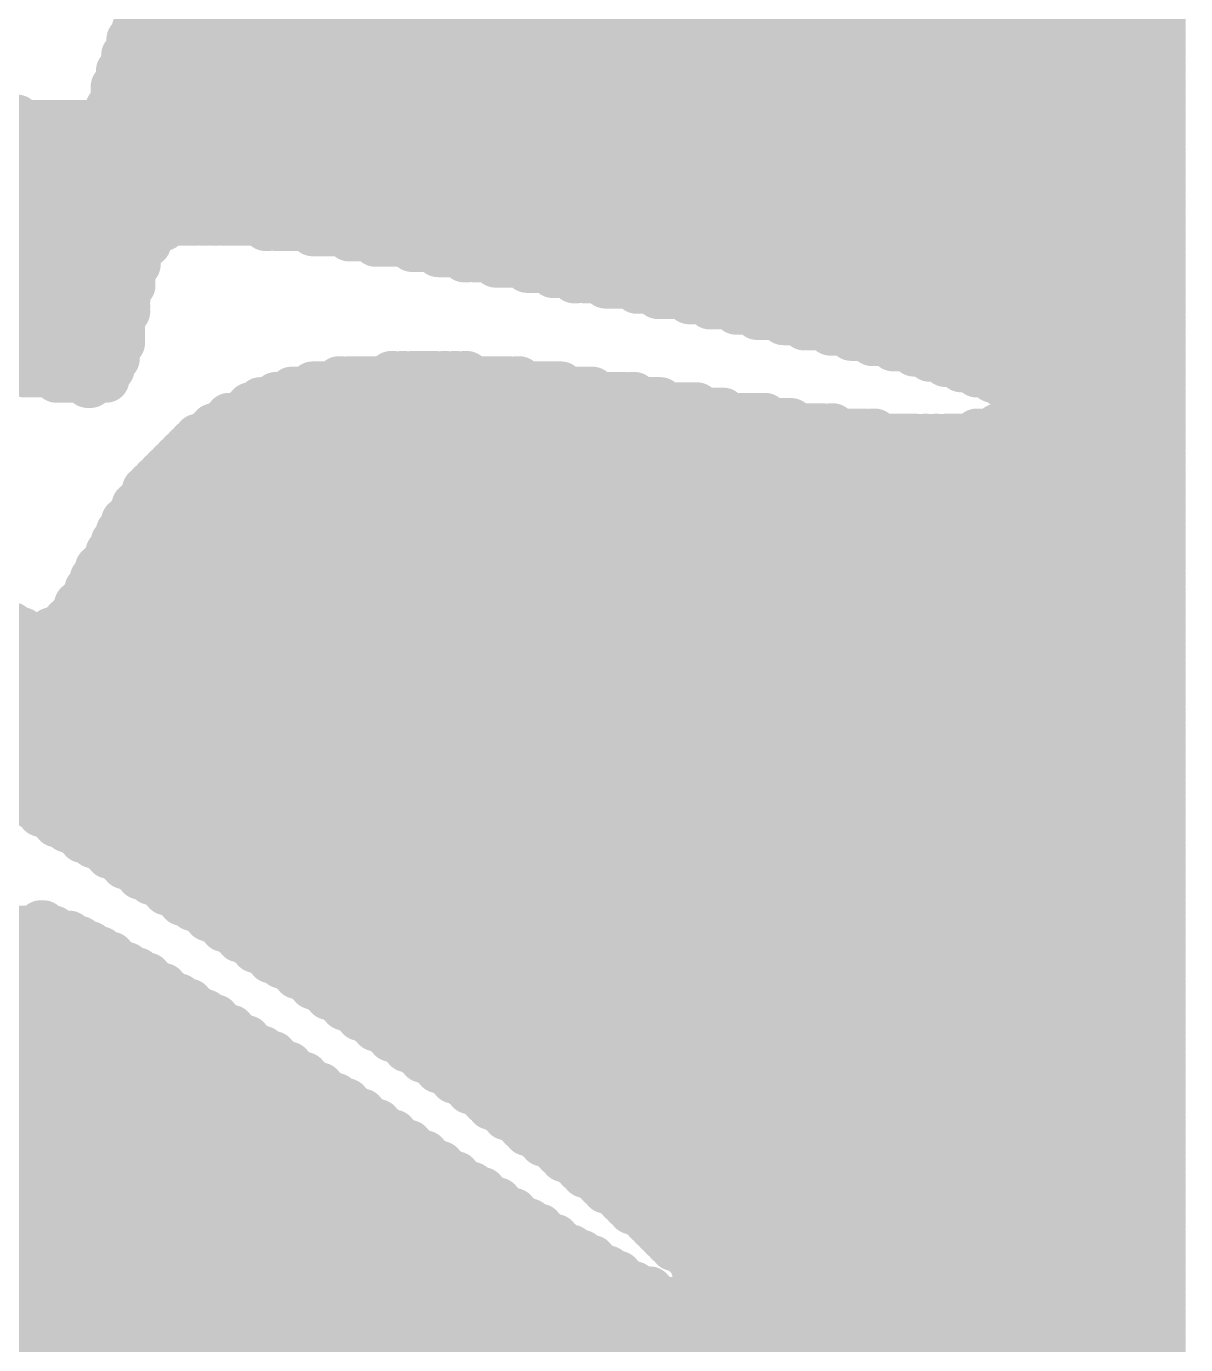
# Model space of a CAD drawing. Extents: x -305 to 3505, y -905 to 3905.
# Drawn here: x 2497.7 to 2547.6, y 2476.6 to 2533.3 of the extents above; entities that cross this region are included whole.
import ezdxf

# ---------------------------------------------------------------- set-up
doc = ezdxf.new("R2010")
doc.units = 0
doc.layers.add('2D_LINE_26', color=1, linetype='CONTINUOUS')

# ---------------------------------------------------------------- blocks, each defined once
blk = doc.blocks.new('SMOOTH_2')
at = {"const_width": 1}
blk.add_lwpolyline([(-0.5, 0, 1), (0.5, 0, 1)], format="xyb", close=True, dxfattribs=at)
blk = doc.blocks.new('DRAWING_23')
at = {"layer": '2D_LINE_26', "const_width": 2}
for points in [[(145.8, 202.05), (189.562, 202.05)], [(145.575, 201.6), (189.562, 201.6)], [(145.8, 201.825), (189.562, 201.825)], [(145.35, 201.15), (189.562, 201.15)], [(145.35, 200.925), (189.562, 200.925)], [(145.575, 201.375), (189.562, 201.375)], [(145.125, 200.7), (189.562, 200.7)], [(145.125, 200.475), (189.562, 200.475)], [(144.9, 200.025), (189.562, 200.025)], [(144.9, 199.8), (189.562, 199.8)], [(145.125, 200.25), (189.562, 200.25)], [(144.675, 199.35), (189.562, 199.35)], [(144.9, 199.575), (189.562, 199.575)], [(144.45, 198.675), (189.562, 198.675)], [(144.675, 199.125), (189.562, 199.125)], [(144.675, 198.9), (189.562, 198.9)], [(144.45, 198.45), (189.562, 198.45)], [(144.45, 198.225), (189.562, 198.225)], [(144.225, 197.775), (189.562, 197.775)], [(144.225, 197.55), (189.562, 197.55)], [(144.45, 198), (189.562, 198)], [(100.8, 197.325), (139.838, 197.325)], [(102.15, 197.1), (143.212, 197.1)], [(140.175, 197.325), (140.288, 197.325)], [(143.55, 197.1), (143.662, 197.1)], [(144, 197.1), (189.562, 197.1)], [(144.225, 197.325), (189.562, 197.325)], [(103.05, 196.875), (189.562, 196.875)], [(103.95, 196.65), (189.562, 196.65)], [(104.85, 196.425), (189.562, 196.425)], [(105.75, 196.2), (189.562, 196.2)], [(106.425, 195.975), (189.562, 195.975)], [(107.325, 195.75), (189.562, 195.75)], [(108, 195.525), (189.562, 195.525)], [(108.9, 195.3), (189.562, 195.3)], [(109.575, 195.075), (189.562, 195.075)], [(110.475, 194.85), (189.562, 194.85)], [(111.15, 194.625), (189.562, 194.625)], [(112.05, 194.4), (189.562, 194.4)], [(112.725, 194.175), (189.562, 194.175)], [(113.4, 193.95), (189.562, 193.95)], [(114.075, 193.725), (189.562, 193.725)], [(114.75, 193.5), (189.562, 193.5)], [(115.65, 193.275), (189.562, 193.275)], [(116.325, 193.05), (189.562, 193.05)], [(117, 192.825), (147.938, 192.825)], [(117.675, 192.6), (146.588, 192.6)], [(118.35, 192.375), (146.138, 192.375)], [(148.275, 192.825), (148.388, 192.825)], [(148.725, 192.825), (148.838, 192.825)], [(149.175, 192.825), (189.562, 192.825)], [(150.975, 192.6), (151.088, 192.6)], [(151.425, 192.6), (189.562, 192.6)], [(153, 192.375), (189.562, 192.375)], [(119.025, 192.15), (145.912, 192.15)], [(119.925, 191.925), (145.912, 191.925)], [(154.575, 192.15), (189.562, 192.15)], [(155.7, 191.925), (189.562, 191.925)], [(120.6, 191.7), (145.688, 191.7)], [(121.275, 191.475), (145.462, 191.475)], [(121.95, 191.25), (145.462, 191.25)], [(157.275, 191.7), (189.562, 191.7)], [(158.4, 191.475), (189.562, 191.475)], [(159.525, 191.25), (159.638, 191.25)], [(159.975, 191.25), (189.562, 191.25)], [(122.85, 191.025), (145.462, 191.025)], [(123.525, 190.8), (145.238, 190.8)], [(160.875, 191.025), (189.562, 191.025)], [(162.225, 190.8), (189.562, 190.8)], [(124.2, 190.575), (145.238, 190.575)], [(125.1, 190.35), (145.238, 190.35)], [(125.775, 190.125), (145.238, 190.125)], [(163.35, 190.575), (189.562, 190.575)], [(164.25, 190.35), (164.362, 190.35)], [(164.7, 190.35), (189.562, 190.35)], [(165.6, 190.125), (189.562, 190.125)], [(126.45, 189.9), (145.012, 189.9)], [(127.125, 189.675), (145.012, 189.675)], [(166.95, 189.9), (189.562, 189.9)], [(167.85, 189.675), (189.562, 189.675)], [(128.025, 189.45), (145.012, 189.45)], [(128.7, 189.225), (145.012, 189.225)], [(129.6, 189), (145.012, 189)], [(169.2, 189.45), (189.562, 189.45)], [(170.1, 189.225), (189.562, 189.225)], [(171.225, 189), (189.562, 189)], [(130.5, 188.775), (144.788, 188.775)], [(131.175, 188.55), (144.788, 188.55)], [(172.125, 188.775), (189.562, 188.775)], [(173.25, 188.55), (189.562, 188.55)], [(132.075, 188.325), (144.788, 188.325)], [(132.975, 188.1), (144.788, 188.1)], [(133.65, 187.875), (144.788, 187.875)], [(174.15, 188.325), (189.562, 188.325)], [(175.275, 188.1), (189.562, 188.1)], [(176.175, 187.875), (189.562, 187.875)], [(134.55, 187.65), (144.788, 187.65)], [(135.45, 187.425), (144.562, 187.425)], [(177.075, 187.65), (189.562, 187.65)], [(177.975, 187.425), (189.562, 187.425)], [(136.575, 187.2), (144.562, 187.2)], [(137.475, 186.975), (144.562, 186.975)], [(138.375, 186.75), (144.338, 186.75)], [(178.875, 187.2), (189.562, 187.2)], [(179.55, 186.975), (189.562, 186.975)], [(180.225, 186.75), (189.562, 186.75)], [(139.275, 186.525), (144.338, 186.525)], [(140.625, 186.3), (144.112, 186.3)], [(156.375, 186.3), (156.488, 186.3)], [(156.825, 186.3), (156.938, 186.3)], [(157.275, 186.3), (158.288, 186.3)], [(158.625, 186.3), (158.738, 186.3)], [(159.075, 186.3), (159.188, 186.3)], [(159.525, 186.3), (159.638, 186.3)], [(180.9, 186.525), (189.562, 186.525)], [(181.575, 186.3), (189.562, 186.3)], [(141.975, 186.075), (144.112, 186.075)], [(143.325, 185.85), (143.438, 185.85)], [(152.1, 185.625), (165.038, 185.625)], [(153, 185.85), (163.688, 185.85)], [(154.125, 186.075), (154.238, 186.075)], [(154.575, 186.075), (161.438, 186.075)], [(161.775, 186.075), (161.888, 186.075)], [(182.25, 186.075), (189.562, 186.075)], [(182.7, 185.85), (189.562, 185.85)], [(183.15, 185.625), (189.562, 185.625)], [(150.75, 185.175), (167.962, 185.175)], [(151.425, 185.4), (166.388, 185.4)], [(166.725, 185.4), (166.838, 185.4)], [(183.375, 185.4), (189.562, 185.4)], [(183.6, 185.175), (189.562, 185.175)], [(149.4, 184.5), (172.012, 184.5)], [(150.075, 184.725), (170.662, 184.725)], [(150.3, 184.95), (169.538, 184.95)], [(172.35, 184.5), (172.462, 184.5)], [(183.375, 184.5), (189.562, 184.5)], [(183.6, 184.95), (189.562, 184.95)], [(183.6, 184.725), (189.562, 184.725)], [(148.725, 184.05), (174.938, 184.05)], [(149.175, 184.275), (173.588, 184.275)], [(175.275, 184.05), (175.388, 184.05)], [(182.475, 184.05), (189.562, 184.05)], [(182.925, 184.275), (189.562, 184.275)], [(147.825, 183.375), (189.562, 183.375)], [(148.05, 183.6), (178.988, 183.6)], [(148.5, 183.825), (176.738, 183.825)], [(177.075, 183.825), (177.188, 183.825)], [(179.325, 183.6), (179.438, 183.6)], [(179.775, 183.6), (179.888, 183.6)], [(180.225, 183.6), (189.562, 183.6)], [(181.575, 183.825), (181.688, 183.825)], [(182.025, 183.825), (189.562, 183.825)], [(147.375, 182.925), (189.562, 182.925)], [(147.6, 183.15), (189.562, 183.15)], [(146.7, 182.25), (189.562, 182.25)], [(146.925, 182.475), (189.562, 182.475)], [(147.15, 182.7), (189.562, 182.7)], [(146.025, 181.575), (189.562, 181.575)], [(146.25, 181.8), (189.562, 181.8)], [(146.475, 182.025), (189.562, 182.025)], [(145.8, 181.35), (189.562, 181.35)], [(145.8, 181.125), (189.562, 181.125)], [(145.35, 180.675), (189.562, 180.675)], [(145.35, 180.45), (189.562, 180.45)], [(145.575, 180.9), (189.562, 180.9)], [(144.9, 180), (189.562, 180)], [(145.125, 180.225), (189.562, 180.225)], [(144.675, 179.55), (189.562, 179.55)], [(144.675, 179.325), (189.562, 179.325)], [(144.9, 179.775), (189.562, 179.775)], [(144.45, 179.1), (189.562, 179.1)], [(144.45, 178.875), (189.562, 178.875)], [(144, 178.2), (189.562, 178.2)], [(144.225, 178.65), (189.562, 178.65)], [(144.225, 178.425), (189.562, 178.425)], [(143.775, 177.975), (189.562, 177.975)], [(143.775, 177.75), (189.562, 177.75)], [(143.325, 177.075), (189.562, 177.075)], [(143.55, 177.525), (189.562, 177.525)], [(143.55, 177.3), (189.562, 177.3)], [(143.1, 176.625), (189.562, 176.625)], [(143.325, 176.85), (189.562, 176.85)], [(142.65, 175.95), (189.562, 175.95)], [(142.875, 176.4), (189.562, 176.4)], [(142.875, 176.175), (189.562, 176.175)], [(115.425, 175.5), (140.062, 175.5)], [(142.2, 175.5), (189.562, 175.5)], [(142.425, 175.725), (189.562, 175.725)], [(115.65, 175.275), (140.512, 175.275)], [(115.875, 175.05), (189.562, 175.05)], [(116.1, 174.825), (189.562, 174.825)], [(141.75, 175.275), (189.562, 175.275)], [(116.325, 174.6), (189.562, 174.6)], [(116.775, 174.375), (189.562, 174.375)], [(116.775, 174.15), (189.562, 174.15)], [(117.225, 173.925), (189.562, 173.925)], [(117.225, 173.7), (189.562, 173.7)], [(117.45, 173.475), (189.562, 173.475)], [(117.9, 173.25), (189.562, 173.25)], [(118.125, 173.025), (189.562, 173.025)], [(118.35, 172.8), (189.562, 172.8)], [(118.575, 172.575), (189.562, 172.575)], [(118.8, 172.35), (189.562, 172.35)], [(119.025, 172.125), (189.562, 172.125)], [(119.25, 171.9), (189.562, 171.9)], [(119.475, 171.675), (189.562, 171.675)], [(119.7, 171.45), (189.562, 171.45)], [(119.925, 171.225), (189.562, 171.225)], [(120.15, 171), (189.562, 171)], [(120.375, 170.775), (189.562, 170.775)], [(120.6, 170.55), (189.562, 170.55)], [(120.825, 170.325), (189.562, 170.325)], [(121.05, 170.1), (189.562, 170.1)], [(121.275, 169.875), (189.562, 169.875)], [(121.5, 169.65), (189.562, 169.65)], [(121.95, 169.425), (189.562, 169.425)], [(121.95, 169.2), (189.562, 169.2)], [(122.175, 168.975), (189.562, 168.975)], [(122.625, 168.75), (189.562, 168.75)], [(122.85, 168.525), (189.562, 168.525)], [(139.95, 168.3), (189.562, 168.3)], [(140.4, 168.075), (189.562, 168.075)], [(140.625, 167.85), (189.562, 167.85)], [(141.075, 167.625), (189.562, 167.625)], [(141.3, 167.4), (189.562, 167.4)], [(141.75, 167.175), (189.562, 167.175)], [(141.975, 166.95), (189.562, 166.95)], [(142.425, 166.725), (189.562, 166.725)], [(142.875, 166.5), (189.562, 166.5)], [(143.1, 166.275), (189.562, 166.275)], [(143.55, 166.05), (189.562, 166.05)], [(144, 165.825), (189.562, 165.825)], [(144.225, 165.6), (189.562, 165.6)], [(144.675, 165.375), (189.562, 165.375)], [(144.9, 165.15), (189.562, 165.15)], [(145.35, 164.925), (189.562, 164.925)], [(145.575, 164.7), (189.562, 164.7)], [(146.025, 164.475), (189.562, 164.475)], [(146.475, 164.25), (189.562, 164.25)], [(146.7, 164.025), (189.562, 164.025)], [(147.15, 163.8), (189.562, 163.8)], [(147.375, 163.575), (189.562, 163.575)], [(147.825, 163.35), (189.562, 163.35)], [(148.275, 163.125), (189.562, 163.125)], [(148.5, 162.9), (189.562, 162.9)], [(140.4, 162.45), (141.862, 162.45)], [(141.3, 162.675), (141.412, 162.675)], [(148.95, 162.675), (189.562, 162.675)], [(149.175, 162.45), (189.562, 162.45)], [(139.275, 161.775), (143.438, 161.775)], [(139.5, 162), (142.988, 162)], [(139.95, 162.225), (142.538, 162.225)], [(149.625, 162.225), (189.562, 162.225)], [(149.85, 162), (189.562, 162)], [(150.3, 161.775), (189.562, 161.775)], [(138.825, 161.325), (144.338, 161.325)], [(139.05, 161.55), (143.888, 161.55)], [(150.525, 161.55), (189.562, 161.55)], [(150.975, 161.325), (189.562, 161.325)], [(138.15, 160.65), (145.462, 160.65)], [(138.375, 160.875), (145.012, 160.875)], [(138.6, 161.1), (144.562, 161.1)], [(151.2, 161.1), (189.562, 161.1)], [(151.65, 160.875), (189.562, 160.875)], [(152.1, 160.65), (189.562, 160.65)], [(137.7, 160.2), (146.138, 160.2)], [(137.925, 160.425), (145.912, 160.425)], [(152.325, 160.425), (189.562, 160.425)], [(152.775, 160.2), (189.562, 160.2)], [(137.025, 159.525), (147.262, 159.525)], [(137.25, 159.75), (146.812, 159.75)], [(137.475, 159.975), (146.588, 159.975)], [(153, 159.975), (189.562, 159.975)], [(153.45, 159.75), (189.562, 159.75)], [(153.675, 159.525), (189.562, 159.525)], [(136.575, 159.075), (147.938, 159.075)], [(136.8, 159.3), (147.712, 159.3)], [(154.125, 159.3), (189.562, 159.3)], [(154.35, 159.075), (189.562, 159.075)], [(135.45, 158.4), (149.062, 158.4)], [(135.9, 158.625), (148.838, 158.625)], [(136.125, 158.85), (148.388, 158.85)], [(154.8, 158.85), (189.562, 158.85)], [(155.025, 158.625), (189.562, 158.625)], [(155.475, 158.4), (189.562, 158.4)], [(134.1, 157.95), (149.738, 157.95)], [(134.775, 158.175), (149.512, 158.175)], [(155.7, 158.175), (189.562, 158.175)], [(156.15, 157.95), (189.562, 157.95)], [(124.2, 157.275), (150.862, 157.275)], [(124.875, 157.5), (150.412, 157.5)], [(125.55, 157.725), (150.188, 157.725)], [(156.375, 157.725), (189.562, 157.725)], [(156.825, 157.5), (189.562, 157.5)], [(157.05, 157.275), (189.562, 157.275)], [(108.45, 156.825), (151.538, 156.825)], [(123.525, 157.05), (151.312, 157.05)], [(157.5, 157.05), (189.562, 157.05)], [(157.725, 156.825), (189.562, 156.825)], [(108.675, 156.6), (151.988, 156.6)], [(108.9, 156.375), (152.212, 156.375)], [(108.9, 156.15), (152.662, 156.15)], [(158.175, 156.6), (189.562, 156.6)], [(158.4, 156.375), (189.562, 156.375)], [(158.85, 156.15), (189.562, 156.15)], [(109.125, 155.925), (152.888, 155.925)], [(109.125, 155.7), (153.338, 155.7)], [(159.075, 155.925), (189.562, 155.925)], [(159.525, 155.7), (189.562, 155.7)], [(109.35, 155.475), (153.562, 155.475)], [(109.35, 155.25), (154.012, 155.25)], [(109.575, 155.025), (154.462, 155.025)], [(159.75, 155.475), (189.562, 155.475)], [(160.2, 155.25), (189.562, 155.25)], [(160.425, 155.025), (189.562, 155.025)], [(109.575, 154.8), (154.688, 154.8)], [(109.8, 154.575), (155.138, 154.575)], [(160.65, 154.8), (189.562, 154.8)], [(161.1, 154.575), (189.562, 154.575)], [(109.8, 154.35), (155.362, 154.35)], [(110.025, 154.125), (155.812, 154.125)], [(110.025, 153.9), (156.038, 153.9)], [(161.325, 154.35), (189.562, 154.35)], [(161.775, 154.125), (189.562, 154.125)], [(162, 153.9), (189.562, 153.9)], [(110.25, 153.675), (156.488, 153.675)], [(110.25, 153.45), (156.712, 153.45)], [(110.475, 153.225), (157.162, 153.225)], [(162.225, 153.675), (189.562, 153.675)], [(162.675, 153.45), (189.562, 153.45)], [(162.9, 153.225), (189.562, 153.225)], [(110.7, 153), (157.388, 153)], [(110.7, 152.775), (157.838, 152.775)], [(163.35, 153), (189.562, 153)], [(163.575, 152.775), (189.562, 152.775)], [(110.7, 152.55), (158.062, 152.55)], [(110.925, 152.325), (158.512, 152.325)], [(111.15, 152.1), (158.738, 152.1)], [(163.8, 152.55), (189.562, 152.55)], [(164.25, 152.325), (189.562, 152.325)], [(164.475, 152.1), (189.562, 152.1)], [(111.15, 151.875), (159.188, 151.875)], [(111.375, 151.65), (159.412, 151.65)], [(164.7, 151.875), (189.562, 151.875)], [(165.15, 151.65), (189.562, 151.65)], [(111.375, 151.425), (159.862, 151.425)], [(111.6, 151.2), (160.312, 151.2)], [(111.6, 150.975), (160.538, 150.975)], [(165.375, 151.425), (189.562, 151.425)], [(165.6, 151.2), (189.562, 151.2)], [(166.05, 150.975), (189.562, 150.975)], [(111.825, 150.75), (160.988, 150.75)], [(111.825, 150.525), (161.212, 150.525)], [(166.275, 150.75), (189.562, 150.75)], [(166.5, 150.525), (189.562, 150.525)], [(112.05, 150.3), (161.662, 150.3)], [(112.05, 150.075), (161.888, 150.075)], [(112.275, 149.85), (162.338, 149.85)], [(166.725, 150.3), (189.562, 150.3)], [(167.175, 150.075), (189.562, 150.075)], [(167.4, 149.85), (189.562, 149.85)], [(112.275, 149.625), (162.788, 149.625)], [(112.5, 149.4), (163.012, 149.4)], [(167.625, 149.625), (189.562, 149.625)], [(167.85, 149.4), (189.562, 149.4)], [(112.725, 149.175), (163.462, 149.175)], [(112.725, 148.95), (163.688, 148.95)], [(112.95, 148.725), (164.138, 148.725)], [(168.075, 149.175), (189.562, 149.175)], [(168.3, 148.95), (189.562, 148.95)], [(168.525, 148.725), (189.562, 148.725)], [(112.95, 148.5), (164.588, 148.5)], [(113.175, 148.275), (165.038, 148.275)], [(168.975, 148.5), (189.562, 148.5)], [(169.2, 148.275), (189.562, 148.275)], [(113.175, 148.05), (165.262, 148.05)], [(113.4, 147.825), (165.712, 147.825)], [(113.4, 147.6), (166.162, 147.6)], [(169.425, 148.05), (189.562, 148.05)], [(169.425, 147.825), (189.562, 147.825)], [(169.65, 147.6), (189.562, 147.6)], [(113.625, 147.375), (166.388, 147.375)], [(113.625, 147.15), (166.838, 147.15)], [(169.875, 147.375), (189.562, 147.375)], [(170.1, 147.15), (189.562, 147.15)], [(103.725, 146.475), (168.412, 146.475)], [(103.95, 146.7), (167.738, 146.7)], [(113.625, 146.925), (167.512, 146.925)], [(170.325, 146.925), (189.562, 146.925)], [(170.325, 146.7), (189.562, 146.7)], [(170.325, 146.475), (189.562, 146.475)], [(89.55, 146.25), (168.862, 146.25)], [(89.775, 146.025), (189.562, 146.025)], [(170.325, 146.25), (189.562, 146.25)], [(89.775, 145.8), (189.562, 145.8)], [(89.775, 145.575), (189.562, 145.575)], [(89.775, 145.35), (189.562, 145.35)], [(89.775, 145.125), (189.562, 145.125)], [(89.775, 144.9), (189.562, 144.9)], [(89.775, 144.675), (189.562, 144.675)], [(89.775, 144.45), (189.562, 144.45)], [(89.775, 144.225), (189.562, 144.225)], [(89.775, 144), (189.562, 144)], [(89.775, 143.775), (189.562, 143.775)]]:
    blk.add_lwpolyline(points, dxfattribs=at)
at = {"layer": '2D_LINE_26'}
for p in [(145.8, 202.05), (189.562, 202.05), (145.575, 201.6), (145.8, 201.825), (189.562, 201.825), (189.562, 201.6), (145.35, 201.15), (145.35, 200.925), (145.575, 201.375), (189.562, 201.375), (189.562, 201.15), (189.562, 200.925), (145.125, 200.7), (145.125, 200.475), (189.562, 200.7), (189.562, 200.475), (144.9, 200.025), (144.9, 199.8), (145.125, 200.25), (189.562, 200.25), (189.562, 200.025), (189.562, 199.8), (144.675, 199.35), (144.9, 199.575), (189.562, 199.575), (189.562, 199.35), (144.45, 198.675), (144.675, 199.125), (144.675, 198.9), (189.562, 199.125), (189.562, 198.9), (189.562, 198.675), (144.45, 198.45), (144.45, 198.225), (189.562, 198.45), (189.562, 198.225), (144.225, 197.775), (144.225, 197.55), (144.45, 198), (189.562, 198), (189.562, 197.775), (189.562, 197.55), (139.838, 197.325), (140.175, 197.325), (140.288, 197.325), (143.212, 197.1), (143.55, 197.1), (143.662, 197.1), (144, 197.1), (144.225, 197.325), (189.562, 197.325), (189.562, 197.1), (189.562, 196.875), (189.562, 196.65), (189.562, 196.425), (189.562, 196.2), (189.562, 195.975), (189.562, 195.75), (189.562, 195.525), (189.562, 195.3), (189.562, 195.075), (189.562, 194.85), (189.562, 194.625), (189.562, 194.4), (189.562, 194.175), (189.562, 193.95), (189.562, 193.725), (189.562, 193.5), (189.562, 193.275), (189.562, 193.05), (146.138, 192.375), (146.588, 192.6), (147.938, 192.825), (148.275, 192.825), (148.388, 192.825), (148.725, 192.825), (148.838, 192.825), (149.175, 192.825), (150.975, 192.6), (151.088, 192.6), (151.425, 192.6), (153, 192.375), (189.562, 192.825), (189.562, 192.6), (189.562, 192.375), (145.912, 192.15), (145.912, 191.925), (154.575, 192.15), (155.7, 191.925), (189.562, 192.15), (189.562, 191.925), (145.462, 191.475), (145.462, 191.25), (145.688, 191.7), (157.275, 191.7), (158.4, 191.475), (159.525, 191.25), (159.638, 191.25), (159.975, 191.25), (189.562, 191.7), (189.562, 191.475), (189.562, 191.25), (145.238, 190.8), (145.462, 191.025), (160.875, 191.025), (162.225, 190.8), (189.562, 191.025), (189.562, 190.8), (145.238, 190.575), (145.238, 190.35), (145.238, 190.125), (163.35, 190.575), (164.25, 190.35), (164.362, 190.35), (164.7, 190.35), (165.6, 190.125), (189.562, 190.575), (189.562, 190.35), (189.562, 190.125), (145.012, 189.9), (145.012, 189.675), (166.95, 189.9), (167.85, 189.675), (189.562, 189.9), (189.562, 189.675), (145.012, 189.45), (145.012, 189.225), (145.012, 189), (169.2, 189.45), (170.1, 189.225), (171.225, 189), (189.562, 189.45), (189.562, 189.225), (189.562, 189), (144.788, 188.775), (144.788, 188.55), (172.125, 188.775), (173.25, 188.55), (189.562, 188.775), (189.562, 188.55), (144.788, 188.325), (144.788, 188.1), (144.788, 187.875), (174.15, 188.325), (175.275, 188.1), (176.175, 187.875), (189.562, 188.325), (189.562, 188.1), (189.562, 187.875), (144.562, 187.425), (144.788, 187.65), (177.075, 187.65), (177.975, 187.425), (189.562, 187.65), (189.562, 187.425), (144.338, 186.75), (144.562, 187.2), (144.562, 186.975), (178.875, 187.2), (179.55, 186.975), (180.225, 186.75), (189.562, 187.2), (189.562, 186.975), (189.562, 186.75), (140.625, 186.3), (144.112, 186.3), (144.338, 186.525), (156.375, 186.3), (156.488, 186.3), (156.825, 186.3), (156.938, 186.3), (157.275, 186.3), (158.288, 186.3), (158.625, 186.3), (158.738, 186.3), (159.075, 186.3), (159.188, 186.3), (159.525, 186.3), (159.638, 186.3), (180.9, 186.525), (181.575, 186.3), (189.562, 186.525), (189.562, 186.3), (141.975, 186.075), (143.325, 185.85), (143.438, 185.85), (144.112, 186.075), (152.1, 185.625), (153, 185.85), (154.125, 186.075), (154.238, 186.075), (154.575, 186.075), (161.438, 186.075), (161.775, 186.075), (161.888, 186.075), (163.688, 185.85), (165.038, 185.625), (182.25, 186.075), (182.7, 185.85), (183.15, 185.625), (189.562, 186.075), (189.562, 185.85), (189.562, 185.625), (150.75, 185.175), (151.425, 185.4), (166.388, 185.4), (166.725, 185.4), (166.838, 185.4), (167.962, 185.175), (183.375, 185.4), (183.6, 185.175), (189.562, 185.4), (189.562, 185.175), (149.4, 184.5), (150.075, 184.725), (150.3, 184.95), (169.538, 184.95), (170.662, 184.725), (172.012, 184.5), (172.35, 184.5), (172.462, 184.5), (183.375, 184.5), (183.6, 184.95), (183.6, 184.725), (189.562, 184.95), (189.562, 184.725), (189.562, 184.5), (148.725, 184.05), (149.175, 184.275), (173.588, 184.275), (174.938, 184.05), (175.275, 184.05), (175.388, 184.05), (182.475, 184.05), (182.925, 184.275), (189.562, 184.275), (189.562, 184.05), (147.825, 183.375), (148.05, 183.6), (148.5, 183.825), (176.738, 183.825), (177.075, 183.825), (177.188, 183.825), (178.988, 183.6), (179.325, 183.6), (179.438, 183.6), (179.775, 183.6), (179.888, 183.6), (180.225, 183.6), (181.575, 183.825), (181.688, 183.825), (182.025, 183.825), (189.562, 183.825), (189.562, 183.6), (189.562, 183.375), (147.375, 182.925), (147.6, 183.15), (189.562, 183.15), (189.562, 182.925), (146.7, 182.25), (146.925, 182.475), (147.15, 182.7), (189.562, 182.7), (189.562, 182.475), (189.562, 182.25), (146.025, 181.575), (146.25, 181.8), (146.475, 182.025), (189.562, 182.025), (189.562, 181.8), (189.562, 181.575), (145.8, 181.35), (145.8, 181.125), (189.562, 181.35), (189.562, 181.125), (145.35, 180.675), (145.35, 180.45), (145.575, 180.9), (189.562, 180.9), (189.562, 180.675), (189.562, 180.45), (144.9, 180), (145.125, 180.225), (189.562, 180.225), (189.562, 180), (144.675, 179.55), (144.675, 179.325), (144.9, 179.775), (189.562, 179.775), (189.562, 179.55), (189.562, 179.325), (144.45, 179.1), (144.45, 178.875), (189.562, 179.1), (189.562, 178.875), (144, 178.2), (144.225, 178.65), (144.225, 178.425), (189.562, 178.65), (189.562, 178.425), (189.562, 178.2), (143.775, 177.975), (143.775, 177.75), (189.562, 177.975), (189.562, 177.75), (143.325, 177.075), (143.55, 177.525), (143.55, 177.3), (189.562, 177.525), (189.562, 177.3), (189.562, 177.075), (143.1, 176.625), (143.325, 176.85), (189.562, 176.85), (189.562, 176.625), (142.65, 175.95), (142.875, 176.4), (142.875, 176.175), (189.562, 176.4), (189.562, 176.175), (189.562, 175.95), (140.062, 175.5), (142.2, 175.5), (142.425, 175.725), (189.562, 175.725), (189.562, 175.5), (140.512, 175.275), (141.75, 175.275), (189.562, 175.275), (189.562, 175.05), (189.562, 174.825), (189.562, 174.6), (189.562, 174.375), (189.562, 174.15), (189.562, 173.925), (189.562, 173.7), (189.562, 173.475), (189.562, 173.25), (189.562, 173.025), (189.562, 172.8), (189.562, 172.575), (189.562, 172.35), (189.562, 172.125), (189.562, 171.9), (189.562, 171.675), (189.562, 171.45), (189.562, 171.225), (189.562, 171), (189.562, 170.775), (189.562, 170.55), (189.562, 170.325), (189.562, 170.1), (189.562, 169.875), (189.562, 169.65), (189.562, 169.425), (189.562, 169.2), (189.562, 168.975), (189.562, 168.75), (139.95, 168.3), (140.4, 168.075), (189.562, 168.525), (189.562, 168.3), (189.562, 168.075), (140.625, 167.85), (141.075, 167.625), (141.3, 167.4), (189.562, 167.85), (189.562, 167.625), (189.562, 167.4), (141.75, 167.175), (141.975, 166.95), (189.562, 167.175), (189.562, 166.95), (142.425, 166.725), (142.875, 166.5), (143.1, 166.275), (189.562, 166.725), (189.562, 166.5), (189.562, 166.275), (143.55, 166.05), (144, 165.825), (189.562, 166.05), (189.562, 165.825), (144.225, 165.6), (144.675, 165.375), (144.9, 165.15), (189.562, 165.6), (189.562, 165.375), (189.562, 165.15), (145.35, 164.925), (145.575, 164.7), (189.562, 164.925), (189.562, 164.7), (146.025, 164.475), (146.475, 164.25), (146.7, 164.025), (189.562, 164.475), (189.562, 164.25), (189.562, 164.025), (147.15, 163.8), (147.375, 163.575), (189.562, 163.8), (189.562, 163.575), (147.825, 163.35), (148.275, 163.125), (148.5, 162.9), (189.562, 163.35), (189.562, 163.125), (189.562, 162.9), (140.4, 162.45), (141.3, 162.675), (141.412, 162.675), (141.862, 162.45), (148.95, 162.675), (149.175, 162.45), (189.562, 162.675), (189.562, 162.45), (139.95, 162.225), (142.538, 162.225), (142.988, 162), (143.438, 161.775), (149.625, 162.225), (149.85, 162), (150.3, 161.775), (189.562, 162.225), (189.562, 162), (189.562, 161.775), (143.888, 161.55), (144.338, 161.325), (150.525, 161.55), (150.975, 161.325), (189.562, 161.55), (189.562, 161.325), (144.562, 161.1), (145.012, 160.875), (145.462, 160.65), (151.2, 161.1), (151.65, 160.875), (152.1, 160.65), (189.562, 161.1), (189.562, 160.875), (189.562, 160.65), (145.912, 160.425), (146.138, 160.2), (152.325, 160.425), (152.775, 160.2), (189.562, 160.425), (189.562, 160.2), (146.588, 159.975), (146.812, 159.75), (147.262, 159.525), (153, 159.975), (153.45, 159.75), (153.675, 159.525), (189.562, 159.975), (189.562, 159.75), (189.562, 159.525), (147.712, 159.3), (147.938, 159.075), (154.125, 159.3), (154.35, 159.075), (189.562, 159.3), (189.562, 159.075), (148.388, 158.85), (148.838, 158.625), (149.062, 158.4), (154.8, 158.85), (155.025, 158.625), (155.475, 158.4), (189.562, 158.85), (189.562, 158.625), (189.562, 158.4), (149.512, 158.175), (149.738, 157.95), (155.7, 158.175), (156.15, 157.95), (189.562, 158.175), (189.562, 157.95), (150.188, 157.725), (150.412, 157.5), (150.862, 157.275), (156.375, 157.725), (156.825, 157.5), (157.05, 157.275), (189.562, 157.725), (189.562, 157.5), (189.562, 157.275), (151.312, 157.05), (151.538, 156.825), (157.5, 157.05), (157.725, 156.825), (189.562, 157.05), (189.562, 156.825), (151.988, 156.6), (152.212, 156.375), (152.662, 156.15), (158.175, 156.6), (158.4, 156.375), (158.85, 156.15), (189.562, 156.6), (189.562, 156.375), (189.562, 156.15), (152.888, 155.925), (153.338, 155.7), (159.075, 155.925), (159.525, 155.7), (189.562, 155.925), (189.562, 155.7), (153.562, 155.475), (154.012, 155.25), (154.462, 155.025), (159.75, 155.475), (160.2, 155.25), (160.425, 155.025), (189.562, 155.475), (189.562, 155.25), (189.562, 155.025), (154.688, 154.8), (155.138, 154.575), (160.65, 154.8), (161.1, 154.575), (189.562, 154.8), (189.562, 154.575), (155.362, 154.35), (155.812, 154.125), (156.038, 153.9), (161.325, 154.35), (161.775, 154.125), (162, 153.9), (189.562, 154.35), (189.562, 154.125), (189.562, 153.9), (156.488, 153.675), (156.712, 153.45), (157.162, 153.225), (162.225, 153.675), (162.675, 153.45), (162.9, 153.225), (189.562, 153.675), (189.562, 153.45), (189.562, 153.225), (157.388, 153), (157.838, 152.775), (163.35, 153), (163.575, 152.775), (189.562, 153), (189.562, 152.775), (158.062, 152.55), (158.512, 152.325), (158.738, 152.1), (163.8, 152.55), (164.25, 152.325), (164.475, 152.1), (189.562, 152.55), (189.562, 152.325), (189.562, 152.1), (159.188, 151.875), (159.412, 151.65), (164.7, 151.875), (165.15, 151.65), (189.562, 151.875), (189.562, 151.65), (159.862, 151.425), (160.312, 151.2), (160.538, 150.975), (165.375, 151.425), (165.6, 151.2), (166.05, 150.975), (189.562, 151.425), (189.562, 151.2), (189.562, 150.975), (160.988, 150.75), (161.212, 150.525), (166.275, 150.75), (166.5, 150.525), (189.562, 150.75), (189.562, 150.525), (161.662, 150.3), (161.888, 150.075), (162.338, 149.85), (166.725, 150.3), (167.175, 150.075), (167.4, 149.85), (189.562, 150.3), (189.562, 150.075), (189.562, 149.85), (162.788, 149.625), (163.012, 149.4), (167.625, 149.625), (167.85, 149.4), (189.562, 149.625), (189.562, 149.4), (163.462, 149.175), (163.688, 148.95), (164.138, 148.725), (168.075, 149.175), (168.3, 148.95), (168.525, 148.725), (189.562, 149.175), (189.562, 148.95), (189.562, 148.725), (164.588, 148.5), (165.038, 148.275), (168.975, 148.5), (169.2, 148.275), (189.562, 148.5), (189.562, 148.275), (165.262, 148.05), (165.712, 147.825), (166.162, 147.6), (169.425, 148.05), (169.425, 147.825), (169.65, 147.6), (189.562, 148.05), (189.562, 147.825), (189.562, 147.6), (166.388, 147.375), (166.838, 147.15), (169.875, 147.375), (170.1, 147.15), (189.562, 147.375), (189.562, 147.15), (167.512, 146.925), (167.738, 146.7), (168.412, 146.475), (170.325, 146.925), (170.325, 146.7), (170.325, 146.475), (189.562, 146.925), (189.562, 146.7), (189.562, 146.475), (168.862, 146.25), (170.325, 146.25), (189.562, 146.25), (189.562, 146.025), (189.562, 145.8), (189.562, 145.575), (189.562, 145.35), (189.562, 145.125), (189.562, 144.9), (189.562, 144.675), (189.562, 144.45), (189.562, 144.225), (189.562, 144), (189.562, 143.775)]:
    blk.add_blockref('SMOOTH_2', p, dxfattribs=at)

msp = doc.modelspace()

# ---------------------------------------------------------------- block references
msp.add_blockref('DRAWING_23', (2357, 2332))

doc.saveas('drawing.dxf')
